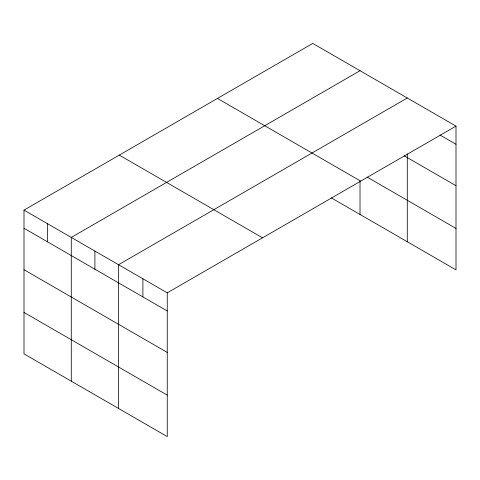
<?xml version="1.0" encoding="UTF-8"?>
<svg xmlns="http://www.w3.org/2000/svg" width="480" height="480" viewBox="0 0 480 480"><rect width="100%" height="100%" fill="white"/><g stroke="black" fill="none" stroke-linecap="round" stroke-linejoin="round"><path stroke-width="0.72" d="M456 126.126L312.75 43.422L24 210.126L24 353.874L167.25 436.578L167.25 292.836L456 126.126L456 269.874L331.272 197.862M360.024 70.716L71.274 237.42L71.274 381.168M407.292 98.004L118.548 264.714L118.548 408.462M439.98 135.018L456 144.27M404.1 155.754L456 185.718M367.05 177.066L456 228.42M217.464 98.436L360.714 181.14M119.286 155.112L262.536 237.822M24 210.126L167.25 292.836M24 228.27L167.25 310.974M24 269.718L167.25 352.422M24 312.426L167.25 395.13M407.292 153.894L407.292 241.752M360.024 181.152L360.024 214.458M142.896 278.772L142.896 296.916M94.908 251.07L94.908 269.208M47.634 223.776L47.634 241.914"/></g></svg>
